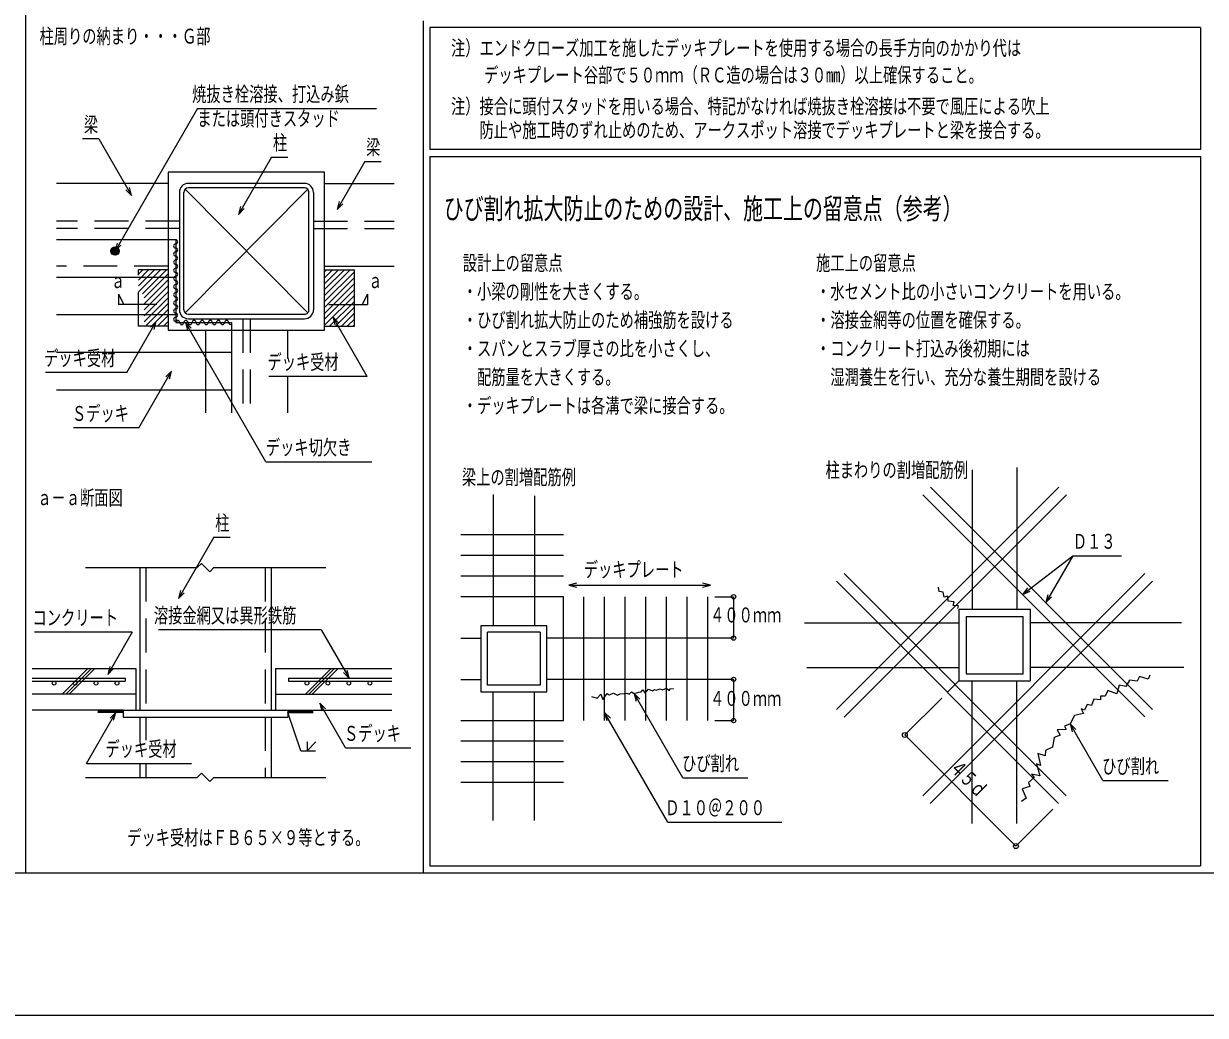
# Model space of a CAD drawing. Units: millimetres on the paper. Extents: x -350 to 350, y -246 to 246.
# Drawn here: x -0.4 to 173.7, y -246 to -99.9 of the extents above; entities that cross this region are included whole.
import ezdxf
from ezdxf.enums import TextEntityAlignment as Align

# ---------------------------------------------------------------- set-up
doc = ezdxf.new("R2010")
doc.units = ezdxf.units.MM
doc.linetypes.add('USER2', pattern=[7.5, 5, -2.5])
doc.layers.add('0-2_M2-2-0', color=7, linetype='Continuous', lineweight=18)
doc.styles.add('ＭＳ ゴシック', font='')
doc.styles.get('ＭＳ ゴシック').set_extended_font_data('MS Gothic')

msp = doc.modelspace()

# ---------------------------------------------------------------- linework, layer by layer
at = {"layer": '0-2_M2-2-0'}
for p, q in [((-0.022, -224.976), (-0.022, 222.024)), ((58.481, -99.499), (58.481, -224.976)), ((172.987, -100.499), (59.481, -100.499)), ((59.481, -100.499), (59.481, -118.469)), ((172.987, -100.499), (172.987, -118.469)), ((25.223, -112.411), (13.097, -133.413)), ((25.223, -112.411), (51.623, -112.411)), ((10.721, -116.896), (8.321, -116.896)), ((10.721, -116.896), (15.527, -125.22)), ((36.167, -119.566), (31.29, -128.014)), ((36.167, -119.566), (38.567, -119.566)), ((172.987, -118.469), (59.481, -118.469)), ((59.481, -119.469), (172.987, -119.469)), ((59.481, -119.469), (59.481, -223.976)), ((172.987, -119.469), (172.987, -223.976)), ((43.976, -121.788), (20.935, -121.788)), ((20.935, -121.788), (20.935, -137.84)), ((43.976, -145.039), (43.976, -121.788)), ((49.891, -120.235), (45.817, -127.291)), ((49.891, -120.235), (52.291, -120.235)), ((20.935, -123.449), (4.476, -123.449)), ((41.014, -123.449), (23.897, -123.449)), ((43.976, -123.449), (54.211, -123.449)), ((22.58, -124.778), (22.58, -142.049)), ((23.239, -142.049), (23.239, -124.778)), ((23.431, -142.519), (41.479, -124.308)), ((23.431, -124.308), (41.479, -142.519)), ((41.014, -124.113), (23.897, -124.113)), ((41.672, -142.049), (41.672, -124.778)), ((42.33, -124.778), (42.33, -142.049)), ((20.935, -131.753), (4.476, -131.753)), ((22.032, -131.753), (20.935, -131.753)), ((22.032, -131.753), (22.032, -143.932)), ((13.033, -132.799), (12.483, -133.349)), ((13.198, -132.804), (12.488, -133.514)), ((13.33, -132.841), (12.525, -133.646)), ((12.778, -132.884), (12.568, -133.094)), ((13.441, -132.9), (12.584, -133.757)), ((13.534, -132.976), (12.66, -133.85)), ((13.611, -133.07), (12.754, -133.927)), ((13.67, -133.18), (12.864, -133.986)), ((13.707, -133.313), (12.997, -134.023)), ((13.712, -133.478), (13.162, -134.028)), ((13.626, -133.733), (13.417, -133.942)), ((43.976, -135.628), (54.211, -135.628)), ((20.935, -137.288), (4.476, -137.288)), ((22.032, -137.288), (20.935, -137.288)), ((47.758, -136.181), (43.975, -139.964)), ((46.884, -136.181), (43.975, -139.09)), ((48.365, -136.448), (43.975, -140.838)), ((48.365, -137.322), (43.975, -141.713)), ((43.976, -136.181), (48.365, -136.181)), ((46.01, -136.181), (43.976, -138.216)), ((45.136, -136.181), (43.976, -137.342)), ((44.262, -136.181), (43.976, -136.468)), ((48.365, -144.485), (48.365, -136.181)), ((48.365, -139.07), (43.974, -143.461)), ((48.365, -138.196), (43.975, -142.587)), ((13.596, -139.754), (13.596, -141.296)), ((13.596, -139.754), (14.38, -141.296)), ((48.365, -139.944), (43.974, -144.335)), ((48.365, -140.818), (44.698, -144.485)), ((50.274, -139.754), (49.49, -141.296)), ((50.274, -139.754), (50.274, -141.296)), ((19.267, -141.296), (13.596, -141.296)), ((23.897, -142.714), (41.014, -142.714)), ((44.604, -141.296), (50.274, -141.296)), ((48.365, -141.692), (45.572, -144.485)), ((48.365, -142.566), (46.446, -144.485)), ((20.935, -142.824), (4.476, -142.824)), ((14.836, -151.302), (19.173, -143.792)), ((22.032, -142.824), (20.935, -142.824)), ((20.935, -143.384), (20.935, -145.039)), ((22.032, -143.932), (30.261, -143.932)), ((35.323, -164.44), (23.483, -143.932)), ((23.897, -143.378), (41.014, -143.378)), ((30.261, -143.932), (30.261, -145.039)), ((43.974, -144.485), (48.365, -144.485)), ((43.976, -144.485), (43.976, -144.482)), ((50.238, -151.872), (45.187, -143.122)), ((48.365, -143.44), (47.32, -144.485)), ((48.365, -144.314), (48.194, -144.485)), ((20.935, -145.039), (43.976, -145.039)), ((26.421, -145.039), (26.421, -157.217)), ((30.261, -145.039), (30.261, -157.217)), ((38.49, -145.039), (38.49, -149.217)), ((30.261, -148.36), (4.476, -148.36)), ((14.836, -151.302), (2.836, -151.302)), ((16.595, -159.447), (21.428, -151.076)), ((50.238, -151.872), (35.738, -151.872)), ((38.49, -151.872), (38.49, -157.217)), ((30.261, -153.896), (4.476, -153.896)), ((16.595, -159.447), (6.995, -159.447)), ((35.323, -164.44), (50.923, -164.44)), ((145.967, -165.27), (145.967, -186.194)), ((139.384, -165.643), (139.384, -186.194)), ((119.38, -200.937), (152.13, -168.187)), ((165.948, -200.915), (133.22, -168.187)), ((68.808, -169.265), (68.808, -188.587)), ((74.887, -169.437), (74.887, -188.587)), ((120.497, -202.054), (153.247, -169.304)), ((164.831, -202.032), (132.103, -169.304)), ((27.653, -175.561), (22.445, -184.583)), ((27.653, -175.561), (30.053, -175.561)), ((79.142, -175.213), (64.054, -175.213)), ((79.142, -178.252), (64.054, -178.252)), ((146.787, -183.988), (154.19, -178.284)), ((154.19, -178.284), (150.21, -185.177)), ((154.19, -178.284), (161.39, -178.284)), ((8.729, -180.04), (25.194, -180.04)), ((16.763, -180.04), (16.763, -201.051)), ((27.666, -180.04), (44.131, -180.04)), ((36.097, -180.04), (36.097, -201.051)), ((153.225, -213.638), (120.497, -180.91)), ((132.081, -213.638), (164.831, -180.888)), ((79.142, -181.292), (64.054, -181.292)), ((79.935, -182.619), (100.812, -182.619)), ((152.108, -214.755), (119.38, -182.027)), ((133.198, -214.755), (165.948, -182.005)), ((79.142, -184.331), (64.054, -184.331)), ((79.142, -202.568), (79.142, -184.331)), ((82.182, -202.568), (82.182, -184.331)), ((85.221, -202.568), (85.221, -184.331)), ((88.261, -202.568), (88.261, -184.331)), ((91.3, -202.568), (91.3, -184.331)), ((94.34, -202.568), (94.34, -184.331)), ((97.379, -202.568), (97.379, -184.331)), ((100.419, -202.568), (100.418, -184.331)), ((101.464, -184.331), (104.227, -184.331)), ((104.227, -184.331), (104.227, -190.41)), ((138.462, -187.247), (146.888, -187.247)), ((15.633, -189.524), (1.233, -189.524)), ((15.633, -189.524), (12.034, -195.757)), ((43.486, -189.198), (19.486, -189.198)), ((43.486, -189.198), (47.605, -196.332)), ((75.738, -189.559), (67.957, -189.559)), ((114.648, -188.169), (137.409, -188.169)), ((170.188, -188.169), (147.942, -188.169)), ((64.054, -190.41), (66.984, -190.41)), ((104.227, -190.41), (76.711, -190.41)), ((0.899, -194.871), (16.145, -194.871)), ((9.103, -194.871), (5.317, -198.657)), ((9.612, -194.871), (5.826, -198.657)), ((10.121, -194.871), (6.335, -198.657)), ((16.145, -194.871), (16.145, -201.051)), ((36.715, -194.871), (53.856, -194.871)), ((36.715, -194.871), (36.715, -201.051)), ((44.929, -194.871), (41.144, -198.657)), ((45.438, -194.871), (41.653, -198.657)), ((45.947, -194.871), (42.162, -198.657)), ((115.021, -194.752), (137.409, -194.752)), ((170.56, -194.752), (147.942, -194.752)), ((0.899, -196.332), (14.601, -196.332)), ((14.601, -196.332), (14.601, -196.775)), ((38.67, -196.332), (53.856, -196.332)), ((38.67, -196.332), (38.67, -196.775)), ((64.054, -196.489), (66.984, -196.489)), ((104.227, -196.489), (76.711, -196.489)), ((104.227, -196.489), (104.227, -202.568)), ((0.899, -196.775), (14.601, -196.775)), ((38.67, -196.775), (53.856, -196.775)), ((68.808, -217.282), (68.808, -198.313)), ((74.887, -217.282), (74.887, -198.313)), ((137.409, -196.726), (135.744, -198.391)), ((139.384, -217.722), (139.384, -196.726)), ((145.967, -217.722), (145.967, -196.726)), ((16.145, -198.657), (0.899, -198.657)), ((36.715, -198.657), (53.856, -198.657)), ((47.072, -206.564), (43.267, -199.973)), ((96.745, -210.972), (89.579, -198.56)), ((134.896, -199.24), (129.454, -204.682)), ((10.583, -201.051), (0.899, -201.051)), ((8.875, -208.861), (13.206, -201.36)), ((14.291, -201.051), (10.583, -201.051)), ((14.291, -201.113), (10.583, -201.113)), ((14.291, -201.175), (10.583, -201.175)), ((14.291, -201.237), (10.583, -201.237)), ((14.291, -201.298), (10.583, -201.298)), ((14.291, -201.36), (10.583, -201.36)), ((14.291, -201.051), (38.569, -201.051)), ((14.291, -201.051), (14.291, -202.04)), ((38.569, -201.051), (38.569, -202.04)), ((38.569, -201.051), (42.277, -201.051)), ((38.569, -201.113), (42.277, -201.113)), ((38.569, -201.175), (42.277, -201.175)), ((38.569, -201.237), (42.277, -201.237)), ((38.569, -201.298), (42.277, -201.298)), ((38.569, -201.36), (42.277, -201.36)), ((40.488, -206.995), (38.569, -201.36)), ((42.277, -201.051), (53.856, -201.051)), ((94.54, -217.515), (85.221, -201.374)), ((14.291, -202.04), (38.569, -202.04)), ((16.763, -202.04), (16.763, -205.439)), ((36.097, -202.04), (36.097, -210.939)), ((64.054, -202.568), (79.142, -202.568)), ((101.464, -202.568), (104.227, -202.568)), ((158.624, -211.392), (153.8, -203.037)), ((129.454, -204.682), (145.818, -221.046)), ((40.488, -206.995), (42.609, -206.995)), ((47.072, -206.564), (56.672, -206.564)), ((79.142, -205.608), (64.054, -205.608)), ((8.875, -208.861), (24.375, -208.861)), ((16.763, -208.861), (16.763, -210.939)), ((79.142, -208.647), (64.054, -208.647)), ((8.729, -210.939), (25.194, -210.939)), ((27.666, -210.939), (44.131, -210.939)), ((79.142, -211.686), (64.054, -211.686)), ((96.745, -210.972), (106.345, -210.972)), ((158.624, -211.392), (168.224, -211.392)), ((151.26, -215.604), (145.818, -221.046)), ((94.54, -217.515), (111.34, -217.515)), ((59.481, -223.976), (172.987, -223.976)), ((-350.422, -224.976), (350.378, -224.976))]:
    msp.add_line(p, q, dxfattribs=at)
at = {"layer": '0-2_M2-2-0', "linetype": 'USER2'}
for p, q in [((22.58, -128.985), (4.476, -128.985)), ((22.58, -130.092), (4.476, -130.092)), ((42.33, -128.985), (54.211, -128.985)), ((42.33, -130.092), (54.211, -130.092)), ((20.935, -135.628), (4.476, -135.628)), ((12.908, -137.288), (12.892, -137.288)), ((20.935, -136.181), (16.546, -136.181)), ((16.546, -144.485), (16.546, -136.181)), ((20.665, -136.181), (16.546, -140.301)), ((19.791, -136.181), (16.546, -139.427)), ((18.917, -136.181), (16.546, -138.553)), ((18.043, -136.181), (16.546, -137.679)), ((17.169, -136.181), (16.546, -136.805)), ((20.935, -136.786), (16.546, -141.175)), ((20.935, -137.659), (16.546, -142.049)), ((20.935, -138.533), (16.546, -142.923)), ((20.935, -137.84), (20.935, -142.83)), ((20.935, -139.407), (16.546, -143.797)), ((20.935, -140.281), (16.731, -144.485)), ((20.936, -141.154), (17.605, -144.485)), ((20.936, -142.028), (18.479, -144.485)), ((20.936, -144.485), (16.546, -144.485)), ((20.936, -142.902), (19.353, -144.485)), ((20.936, -143.776), (20.227, -144.485)), ((20.935, -144.485), (20.935, -144.482)), ((31.907, -143.378), (31.907, -157.217)), ((33.004, -143.378), (33.004, -157.217)), ((17.628, -180.04), (17.628, -201.051)), ((35.232, -180.04), (35.232, -201.051)), ((17.628, -202.04), (17.628, -205.439)), ((35.232, -202.04), (35.232, -210.939)), ((17.628, -208.861), (17.628, -210.939))]:
    msp.add_line(p, q, dxfattribs=at)
at = {"layer": '0-2_M2-2-0'}
for points in [[(350.378, -245.976), (-350.422, -245.976), (-350.422, 246.024)], [(14.678, -124.372), (15.527, -125.22), (15.216, -124.061)], [(31.601, -126.855), (31.29, -128.014), (32.138, -127.165)], [(46.128, -126.132), (45.817, -127.291), (46.665, -126.443)], [(13.408, -132.254), (13.097, -133.413), (13.946, -132.565)], [(18.862, -144.951), (19.173, -143.792), (18.324, -144.64)], [(24.331, -144.78), (23.483, -143.932), (23.793, -145.091)], [(46.035, -143.971), (45.187, -143.122), (45.497, -144.281)], [(21.118, -152.235), (21.428, -151.076), (20.58, -151.925)], [(27.666, -180.04), (27.048, -180.658), (25.812, -179.422), (25.194, -180.04)], [(81.095, -182.309), (79.935, -182.619), (81.095, -182.93)], [(99.653, -182.93), (100.812, -182.619), (99.653, -182.309)], [(22.755, -183.424), (22.445, -184.583), (23.293, -183.734)], [(137.283, -186.068), (137.362, -185.658), (136.55, -185.628), (136.7, -185.086), (135.857, -184.996), (135.767, -184.243), (135.255, -184.364), (135.105, -183.641), (134.533, -183.551), (134.413, -182.919)], [(147.515, -183.034), (146.787, -183.988), (147.894, -183.526)], [(150.521, -184.018), (150.21, -185.177), (151.059, -184.329)], [(138.462, -187.247), (138.462, -195.673), (146.888, -195.673), (146.888, -187.247)], [(75.738, -189.559), (75.738, -197.34), (67.957, -197.34), (67.957, -189.559)], [(12.345, -194.598), (12.034, -195.757), (12.883, -194.909)], [(46.756, -195.483), (47.605, -196.332), (47.294, -195.173)], [(165.543, -195.863), (165.287, -196.46), (164.046, -196.054), (163.664, -196.776), (162.541, -196.616), (161.999, -197.559), (161.036, -197.338), (160.694, -198.642), (159.35, -198.121), (158.969, -198.984), (158.255, -198.943), (158.255, -199.485), (157.292, -199.425), (156.961, -200.358), (156.329, -200.208), (155.937, -201.05), (155.426, -200.81), (155.757, -201.532), (154.432, -201.833), (153.8, -203.037), (152.988, -203.368), (153.228, -203.88), (151.874, -203.94), (152.356, -204.723), (151.46, -205.046), (151.189, -206.491), (150.166, -206.973), (150.136, -207.755), (149.052, -207.394), (149.413, -209.17), (148.841, -208.929), (149.323, -210.675), (148.089, -210.434), (148.504, -210.924), (147.69, -211.659), (147.877, -212.248), (146.727, -212.609), (147.302, -214), (146.625, -214.473)], [(83.31, -199.039), (84.116, -199.237), (84.673, -198.68), (84.974, -199.433), (85.606, -198.56), (85.911, -198.783), (86.509, -198.5), (87.111, -198.831), (87.511, -198.626), (88.126, -198.565), (88.507, -198.528), (88.857, -198.68), (89.188, -198.319), (89.579, -198.56), (90.221, -198.359), (90.594, -198.322), (90.873, -198.018), (91.174, -198.5), (91.686, -197.958), (92.257, -198.158), (92.589, -197.988), (92.802, -198.105), (93.402, -197.868), (93.768, -198.01), (94.34, -197.807), (94.756, -198.108), (94.886, -197.899), (95.357, -197.853)], [(44.115, -200.822), (43.267, -199.973), (43.577, -201.132)], [(90.427, -199.408), (89.579, -198.56), (89.889, -199.719)], [(12.895, -202.519), (13.206, -201.36), (12.357, -202.209)], [(86.07, -202.222), (85.221, -201.374), (85.532, -202.533)], [(154.649, -203.886), (153.8, -203.037), (154.111, -204.196)], [(41.409, -205.695), (41.409, -206.995), (42.697, -205.695)], [(27.666, -210.939), (27.048, -211.557), (25.812, -210.321), (25.194, -210.939)]]:
    msp.add_lwpolyline(points, dxfattribs=at)
at = {"layer": '0-2_M2-2-0', "linetype": 'USER2'}
msp.add_lwpolyline([(20.935, -142.83), (20.935, -142.831), (20.935, -143.384)], dxfattribs=at)
at = {"layer": '0-2_M2-2-0'}
for points in [[(137.409, -196.726), (147.942, -196.726), (147.942, -186.194), (137.409, -186.194)], [(66.984, -198.313), (76.711, -198.313), (76.711, -188.587), (66.984, -188.587)]]:
    msp.add_lwpolyline(points, close=True, dxfattribs=at)
for centre, radius in [((13.097, -133.413), 0.618), ((104.227, -184.331), 0.315), ((104.227, -190.41), 0.315), ((104.227, -196.489), 0.315), ((4.119, -197.048), 0.276), ((7.209, -197.048), 0.276), ((10.299, -197.048), 0.276), ((13.389, -197.048), 0.276), ((41.371, -197.048), 0.276), ((44.461, -197.048), 0.276), ((47.551, -197.048), 0.276), ((50.641, -197.048), 0.276), ((104.227, -202.568), 0.315), ((129.454, -204.682), 0.36), ((145.818, -221.046), 0.36)]:
    msp.add_circle(centre, radius, dxfattribs=at)
for centre, radius, start, end in [((23.897, -124.778), 1.323, 90, 179.99928), ((41.014, -124.778), 1.323, 0, 89.99964), ((23.897, -124.778), 0.661, 90, 179.99985), ((41.014, -124.778), 0.661, 0, 89.99964), ((22.032, -132.053), 0.3, 270, 90), ((22.032, -132.653), 0.3, 90, 270), ((22.032, -133.853), 0.3, 90, 270), ((22.032, -133.253), 0.3, 270, 90), ((22.032, -135.053), 0.3, 90, 270), ((22.032, -134.453), 0.3, 270, 90), ((22.032, -135.653), 0.3, 270, 90), ((22.032, -136.253), 0.3, 90, 270), ((22.032, -137.453), 0.3, 90, 270), ((22.032, -136.853), 0.3, 270, 90), ((22.032, -138.653), 0.3, 90, 270), ((22.032, -138.053), 0.3, 270, 90), ((22.032, -139.253), 0.3, 270, 90), ((22.032, -139.853), 0.3, 90, 270), ((22.032, -141.053), 0.3, 90, 270), ((22.032, -140.453), 0.3, 270, 90), ((22.032, -142.253), 0.3, 90, 270), ((22.032, -141.653), 0.3, 270, 90), ((22.032, -142.853), 0.3, 270, 90), ((23.897, -142.049), 1.323, 179.99985, 269.99948), ((23.897, -142.049), 0.661, 179.99985, 269.99948), ((41.014, -142.049), 0.661, 269.99949, 359.9997), ((41.014, -142.049), 1.323, 269.99949, 359.9997), ((22.032, -143.453), 0.3, 90, 270), ((22.332, -143.932), 0.3, 0, 180), ((22.032, -144.053), 0.3, 23.81912, 90), ((22.932, -143.932), 0.3, 180, 360), ((23.532, -143.932), 0.3, 0, 180), ((24.132, -143.932), 0.3, 180, 360), ((24.732, -143.932), 0.3, 0, 180), ((25.332, -143.932), 0.3, 180, 360), ((25.932, -143.932), 0.3, 0, 180), ((26.532, -143.932), 0.3, 180, 360), ((27.132, -143.932), 0.3, 0, 180), ((27.732, -143.932), 0.3, 180, 360), ((28.332, -143.932), 0.3, 0, 180), ((28.932, -143.932), 0.3, 180, 360), ((29.532, -143.932), 0.3, 0, 180), ((30.132, -143.932), 0.3, 180, 295.50002)]:
    msp.add_arc(centre, radius, start, end, dxfattribs=at)

# ---------------------------------------------------------------- texts
at = {"layer": '0-2_M2-2-0', "style": 'ＭＳ ゴシック', "width": 0.7}
for s, height, p in [('柱周りの納まり・・・Ｇ部', 2.199, (1.968, -103.521)), ('注）エンドクローズ加工を施したデッキプレートを使用する場合の長手方向のかかり代は', 2.199, (62.597, -105.266)), ('デッキプレート谷部で５０ｍｍ（ＲＣ造の場合は３０mm）以上確保すること。', 2.199, (67.463, -109.242)), ('焼抜き栓溶接、打込み鋲', 2.199, (24.455, -112.051)), ('注）接合に頭付スタッドを用いる場合、特記がなければ焼抜き栓溶接は不要で風圧による吹上', 2.199, (62.597, -113.854)), ('または頭付きスタッド', 2.199, (25.223, -115.652)), ('梁', 2.199, (8.513, -116.536)), ('\u3000\u3000防止や施工時のずれ止めのため、アークスポット溶接でデッキプレートと梁を接合する。', 2.199, (62.597, -117.354)), ('柱', 2.199, (36.359, -119.206)), ('梁', 2.199, (50.083, -119.875)), ('ひび割れ拡大防止のための設計、施工上の留意点（参考）', 3.079, (61.522, -129.624)), ('設計上の留意点', 2.199, (64.334, -136.923)), ('施工上の留意点', 2.199, (116.378, -136.923)), ('ａ', 2.199, (12.476, -139.519)), ('ａ', 2.199, (50.388, -139.519)), ('・小梁の剛性を大きくする。', 2.199, (64.334, -141.123)), ('・水セメント比の小さいコンクリートを用いる。', 2.199, (116.378, -141.123)), ('・ひび割れ拡大防止のため補強筋を設ける', 2.199, (64.334, -145.323)), ('・溶接金網等の位置を確保する。', 2.199, (116.378, -145.323)), ('デッキ受材', 2.199, (2.644, -150.942)), ('・スパンとスラブ厚さの比を小さくし、', 2.199, (64.334, -149.523)), ('・コンクリート打込み後初期には', 2.199, (116.378, -149.523)), ('デッキ受材', 2.199, (35.546, -151.512)), ('\u3000配筋量を大きくする。', 2.199, (64.334, -153.723)), ('\u3000湿潤養生を行い、充分な養生期間を設ける', 2.199, (116.378, -153.723)), ('・デッキプレートは各溝で梁に接合する。', 2.199, (64.334, -157.923)), ('Ｓデッキ', 2.199, (6.755, -159.087)), ('デッキ切欠き', 2.199, (35.323, -164.08)), ('梁上の割増配筋例', 2.199, (64.204, -168.466)), ('柱まわりの割増配筋例', 2.199, (117.756, -167.412)), ('ａ－ａ断面図', 2.199, (1.643, -171.488)), ('柱', 2.199, (27.845, -175.201)), ('Ｄ１３', 2.199, (154.19, -177.924)), ('デッキプレート', 2.199, (82.155, -182.078)), ('コンクリート', 2.199, (0.945, -189.164)), ('溶接金網又は異形鉄筋', 2.199, (18.814, -188.838)), ('４００ｍｍ', 2.199, (100.758, -188.762)), ('４００ｍｍ', 2.199, (100.758, -201.054)), ('Ｓデッキ', 2.199, (46.832, -206.204)), ('デッキ受材', 2.199, (11.683, -208.501)), ('ひび割れ', 2.199, (96.649, -210.612)), ('ひび割れ', 2.199, (158.528, -211.032)), ('Ｄ１０＠２００', 2.199, (94.156, -217.155)), ('デッキ受材はＦＢ６５×９等とする。', 2.199, (14.892, -221.554))]:
    msp.add_text(s, height=height, dxfattribs=at).set_placement(p, align=Align.BOTTOM_LEFT)
msp.add_text('４５ｄ', height=2.199, rotation=315, dxfattribs=at).set_placement((135.395, -210.115), align=Align.BOTTOM_LEFT)

doc.saveas('drawing.dxf')
